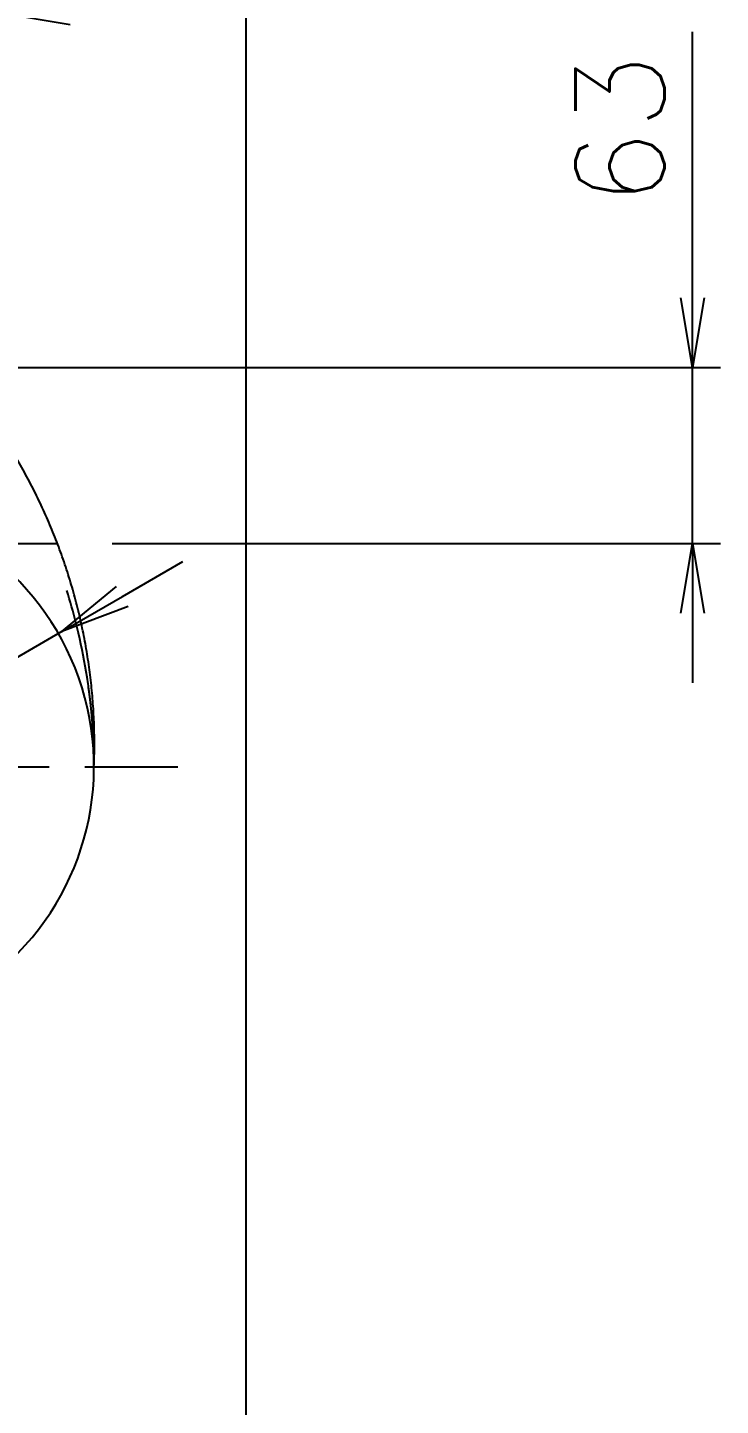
# Model space of a CAD drawing. Extents: x -7647 to -3756, y -5015 to -2358.
# Drawn here: x -4558.3 to -4310, y -3738.9 to -3245.2 of the extents above; entities that cross this region are included whole.
import ezdxf

# ---------------------------------------------------------------- set-up
doc = ezdxf.new("R2010")
doc.units = 0
doc.header["$LTSCALE"] = 4
doc.header["$MEASUREMENT"] = 0
doc.linetypes.add('CENTRE2', pattern=[28.575, 19.05, -3.175, 3.175, -3.175])
doc.layers.get('0').update_dxf_attribs({"linetype": 'CONTINUOUS'})
doc.layers.get('DEFPOINTS').update_dxf_attribs({"linetype": 'CONTINUOUS'})
for name, color, linetype in [('01', 7, 'CONTINUOUS'), ('01CENTER', 5, 'CENTRE2'), ('02', 5, 'CONTINUOUS')]:
    doc.layers.add(name, color=color, linetype=linetype)
doc.styles.add('BIGFONT', font='ROMANS.SHX', dxfattribs={"bigfont": 'bigfont'})
doc.dimstyles.new('L-IN', dxfattribs={"dimscale": 10, "dimtxt": 3.2, "dimasz": 2.5, "dimexe": 1, "dimexo": 1, "dimgap": 1, "dimtad": 1, "dimdec": 0, "dimtxsty": 'BIGFONT', "dimblk": 'YA-IN', "dimblk1": 'OPEN', "dimblk2": 'OPEN', "dimsah": 1, "dimcen": 0, "dimclrd": 256, "dimclre": 256, "dimclrt": 256, "dimazin": 3, "dimtp": 0.1, "dimtm": 0.2, "dimtfac": 0.625, "dimtdec": 0, "dimtmove": 0, "dimatfit": 3, "dimtolj": 1})

# ---------------------------------------------------------------- blocks, each defined once
blk = doc.blocks.new('_OPEN')
at = {"color": 0, "linetype": 'BYBLOCK'}
for p, q in [((-1, 0.167), (0, 0)), ((0, 0), (-1, -0.167)), ((0, 0), (-1, 0))]:
    blk.add_line(p, q, dxfattribs=at)
blk = doc.blocks.new('*D7')
at = {"linetype": 'BYBLOCK'}
for p, q in [((-4790, -3394.39), (-4790, -3150)), ((-4640, -4153.6), (-4640, -3150)), ((-4765, -3160), (-4665, -3160))]:
    blk.add_line(p, q, dxfattribs=at)
at = {"layer": 'DEFPOINTS', "color": 0, "linetype": 'BYBLOCK'}
for p in [(-4640, -3160), (-4790, -3404.39), (-4640, -4163.6)]:
    blk.add_point(p, dxfattribs=at)
at = {"linetype": 'BYBLOCK', "xscale": 25, "yscale": 25, "zscale": 25, "rotation": 180}
blk.add_blockref('_OPEN', (-4790, -3160), dxfattribs=at)
at = {"linetype": 'BYBLOCK', "xscale": 25, "yscale": 25, "zscale": 25}
blk.add_blockref('_OPEN', (-4640, -3160), dxfattribs=at)
at = {"linetype": 'BYBLOCK', "insert": (-4715, -3134), "char_height": 32, "attachment_point": 5, "style": 'BIGFONT'}
blk.add_mtext('\\A1;150', dxfattribs=at)
blk = doc.blocks.new('YA-IN')
at = {"color": 0, "linetype": 'BYBLOCK'}
for p, q in [((0, 0), (-1, 0.167)), ((-1, -0.167), (0, 0)), ((0, 0), (-1, 0))]:
    blk.add_line(p, q, dxfattribs=at)
blk = doc.blocks.new('*D12')
at = {"linetype": 'BYBLOCK'}
for p, q in [((-4692, -3573.96), (-4692, -3230)), ((-4568, -3573.96), (-4568, -3230)), ((-4717, -3240), (-4841.24, -3240)), ((-4568, -3240), (-4692, -3240)), ((-4543, -3240), (-4518, -3240))]:
    blk.add_line(p, q, dxfattribs=at)
at = {"layer": 'DEFPOINTS', "color": 0, "linetype": 'BYBLOCK'}
for p in [(-4568, -3240), (-4692, -3583.96), (-4568, -3583.96)]:
    blk.add_point(p, dxfattribs=at)
at = {"linetype": 'BYBLOCK', "xscale": 25, "yscale": 25, "zscale": 25}
blk.add_blockref('_OPEN', (-4692, -3240), dxfattribs=at)
at = {"linetype": 'BYBLOCK', "xscale": 25, "yscale": 25, "zscale": 25, "rotation": 180}
blk.add_blockref('_OPEN', (-4568, -3240), dxfattribs=at)
at = {"linetype": 'BYBLOCK', "insert": (-4791.62, -3214), "char_height": 32, "attachment_point": 5, "style": 'BIGFONT'}
blk.add_mtext('\\A1;124', dxfattribs=at)
blk = doc.blocks.new('*D11')
at = {"linetype": 'BYBLOCK'}
for p, q in [((-4684.33, 2590.97), (-4662.67, 2603.46)), ((-4705.98, 2578.47), (-4874.02, 2481.53)), ((-4895.67, 2469.03), (-5032.33, 2390.2))]:
    blk.add_line(p, q, dxfattribs=at)
at = {"layer": 'DEFPOINTS', "color": 0, "linetype": 'BYBLOCK'}
for p in [(-4705.98, 2578.47), (-4874.02, 2481.53)]:
    blk.add_point(p, dxfattribs=at)
at = {"linetype": 'BYBLOCK', "xscale": 25, "yscale": 25, "zscale": 25}
for p, rotation in [((-4705.98, 2578.47), 209.9816393688486), ((-4874.02, 2481.53), 29.98163936884868)]:
    blk.add_blockref('_OPEN', p, dxfattribs=dict(at, rotation=rotation))
at = {"linetype": 'BYBLOCK', "insert": (-4987.82, 2445.89), "char_height": 32, "attachment_point": 5, "rotation": 29.9816, "style": 'BIGFONT'}
blk.add_mtext('\\A1;∅194', dxfattribs=at)
blk = doc.blocks.new('*D14')
at = {"linetype": 'BYBLOCK'}
for p, q in [((-4480, -3502), (-4480, -3406.71)), ((-5008.4, -3527), (-4470, -3527)), ((-4480, -3590), (-4480, -3527)), ((-4687.98, -3590), (-4470, -3590)), ((-4480, -3615), (-4480, -3640))]:
    blk.add_line(p, q, dxfattribs=at)
at = {"layer": 'DEFPOINTS', "color": 0, "linetype": 'BYBLOCK'}
for p in [(-5018.4, -3527), (-4480, -3527), (-4697.98, -3590)]:
    blk.add_point(p, dxfattribs=at)
at = {"linetype": 'BYBLOCK', "xscale": 25, "yscale": 25, "zscale": 25}
for p, rotation in [((-4480, -3527), 270), ((-4480, -3590), 90)]:
    blk.add_blockref('_OPEN', p, dxfattribs=dict(at, rotation=rotation))
at = {"linetype": 'BYBLOCK', "insert": (-4506, -3441.86), "char_height": 32, "attachment_point": 5, "rotation": 90, "style": 'BIGFONT'}
blk.add_mtext('\\A1;63', dxfattribs=at)

msp = doc.modelspace()

# ---------------------------------------------------------------- linework, layer by layer
at = {"layer": '01', "linetype": 'CONTINUOUS'}
msp.add_arc((-4630, -3510), 95.5, 308.9227671, 231.0772329, dxfattribs=at)
for points, knots in [([(-4534.5, -3510), (-4534.45605, -3508.74855), (-4534.36813, -3506.24492), (-4534.32574, -3502.48611), (-4534.3489, -3498.72516), (-4534.44412, -3494.96312), (-4534.60968, -3491.2014), (-4534.84608, -3487.44131), (-4535.15316, -3483.68419), (-4535.53091, -3479.93136), (-4535.97927, -3476.18416), (-4536.49814, -3472.44391), (-4537.08741, -3468.71194), (-4537.74693, -3464.98956), (-4538.47654, -3461.27811), (-4539.27605, -3457.57891), (-4540.14524, -3453.89325), (-4541.08387, -3450.22247), (-4542.09167, -3446.56786), (-4543.16836, -3442.93072), (-4544.31363, -3439.31235), (-4545.52712, -3435.71404), (-4546.80849, -3432.13708), (-4548.15734, -3428.58273), (-4549.57326, -3425.05227), (-4551.05582, -3421.54697), (-4552.60457, -3418.06807), (-4554.21901, -3414.61682), (-4555.89864, -3411.19445), (-4557.64294, -3407.8022), (-4559.45135, -3404.44127), (-4561.32334, -3401.1129), (-4563.25811, -3397.81816), (-4565.25581, -3394.55874), (-4566.86655, -3392.03363), (-4567.81271, -3390.59648), (-4568.05779, -3390.22422)], [0, 0, 0, 0, 3.756566985, 7.515279713, 11.276137372, 15.039139171, 18.804284316, 22.571571983, 26.341001362, 30.112571668, 33.88628209, 37.662131788, 41.440119944, 45.220245762, 49.002508429, 52.786907142, 56.573441117, 60.362109585, 64.152911734, 67.945846762, 71.740913886, 75.538112324, 79.337441249, 83.138899849, 86.942487332, 90.748202909, 94.55604578, 98.366015166, 102.178110308, 105.992330421, 109.808674703, 113.627142372, 117.447732665, 121.270444784, 125.095277931, 126.432368812, 126.432368812, 126.432368812, 126.432368812]), ([(-4540.0138, -3462.19965), (-4540.32166, -3460.912), (-4541.55204, -3455.76578), (-4543.07396, -3450.69662), (-4544.21508, -3446.89583)], [0, 0, 0, 0, 3.971424187, 15.872177009, 15.872177009, 15.872177009, 15.872177009]), ([(-4536.50513, -3481.04101), (-4536.65136, -3480.0184), (-4537.55588, -3473.69283), (-4538.89291, -3467.44088), (-4540.01379, -3462.19965)], [0, 0, 0, 0, 3.098767224, 19.167996253, 19.167996253, 19.167996253, 19.167996253]), ([(-4534.5, -3509.99951), (-4534.49977, -3509.97069), (-4534.49932, -3509.91315), (-4534.49871, -3509.82697), (-4534.49813, -3509.74105), (-4534.4976, -3509.6554), (-4534.4971, -3509.57001), (-4534.49665, -3509.48488), (-4534.49625, -3509.40001), (-4534.49588, -3509.3154), (-4534.49556, -3509.23104), (-4534.49527, -3509.14694), (-4534.49503, -3509.06309), (-4534.49482, -3508.97948), (-4534.49465, -3508.89613), (-4534.49453, -3508.81302), (-4534.49444, -3508.73015), (-4534.49439, -3508.64753), (-4534.49438, -3508.56515), (-4534.4944, -3508.483), (-4534.49447, -3508.4011), (-4534.49457, -3508.31943), (-4534.49471, -3508.23799), (-4534.49488, -3508.15678), (-4534.49509, -3508.0758), (-4534.49533, -3507.99505), (-4534.49561, -3507.91452), (-4534.49593, -3507.83422), (-4534.49628, -3507.75414), (-4534.49666, -3507.67428), (-4534.49708, -3507.59464), (-4534.49753, -3507.51522), (-4534.49802, -3507.43601), (-4534.49854, -3507.35701), (-4534.49909, -3507.27822), (-4534.49968, -3507.19965), (-4534.5003, -3507.12128), (-4534.50095, -3507.04311), (-4534.50163, -3506.96515), (-4534.50234, -3506.88739), (-4534.50309, -3506.80983), (-4534.50386, -3506.73247), (-4534.50467, -3506.6553), (-4534.50551, -3506.57833), (-4534.50638, -3506.50155), (-4534.50728, -3506.42496), (-4534.50821, -3506.34856), (-4534.50916, -3506.27235), (-4534.51015, -3506.19632), (-4534.51117, -3506.12048), (-4534.51222, -3506.04482), (-4534.51329, -3505.96933), (-4534.5144, -3505.89403), (-4534.51553, -3505.81889), (-4534.51669, -3505.74394), (-4534.51788, -3505.66915), (-4534.5191, -3505.59454), (-4534.52034, -3505.52009), (-4534.52162, -3505.44581), (-4534.52292, -3505.3717), (-4534.52424, -3505.29775), (-4534.5256, -3505.22396), (-4534.52698, -3505.15032), (-4534.52839, -3505.07685), (-4534.52982, -3505.00353), (-4534.53128, -3504.93037), (-4534.53277, -3504.85735), (-4534.53428, -3504.78449), (-4534.53582, -3504.71177), (-4534.53739, -3504.6392), (-4534.53898, -3504.56678), (-4534.54059, -3504.49449), (-4534.54224, -3504.42235), (-4534.5439, -3504.35035), (-4534.54559, -3504.27848), (-4534.54731, -3504.20675), (-4534.54905, -3504.13515), (-4534.55082, -3504.06368), (-4534.55261, -3503.99235), (-4534.55443, -3503.92114), (-4534.55627, -3503.85005), (-4534.55813, -3503.77909), (-4534.56002, -3503.70826), (-4534.56193, -3503.63754), (-4534.56387, -3503.56694), (-4534.56583, -3503.49646), (-4534.56781, -3503.42609), (-4534.56982, -3503.35583), (-4534.57185, -3503.28569), (-4534.57391, -3503.21565), (-4534.57599, -3503.14573), (-4534.57809, -3503.0759), (-4534.58021, -3503.00618), (-4534.58236, -3502.93657), (-4534.58453, -3502.86705), (-4534.58673, -3502.79763), (-4534.58895, -3502.72831), (-4534.59119, -3502.65908), (-4534.59345, -3502.58995), (-4534.59574, -3502.5209), (-4534.59805, -3502.45194), (-4534.60038, -3502.38307), (-4534.60274, -3502.31429), (-4534.60511, -3502.24559), (-4534.60752, -3502.17697), (-4534.60994, -3502.10843), (-4534.61239, -3502.03997), (-4534.61485, -3501.97158), (-4534.61735, -3501.90327), (-4534.61986, -3501.83503), (-4534.6224, -3501.76686), (-4534.62496, -3501.69876), (-4534.62754, -3501.63072), (-4534.63014, -3501.56275), (-4534.63277, -3501.49484), (-4534.63542, -3501.427), (-4534.63809, -3501.35921), (-4534.64078, -3501.29148), (-4534.6435, -3501.22381), (-4534.64624, -3501.15619), (-4534.649, -3501.08862), (-4534.65179, -3501.02112), (-4534.65459, -3500.95366), (-4534.65742, -3500.88626), (-4534.66027, -3500.81892), (-4534.66314, -3500.75163), (-4534.66604, -3500.6844), (-4534.66896, -3500.61723), (-4534.67189, -3500.55011), (-4534.67485, -3500.48304), (-4534.67784, -3500.41604), (-4534.68084, -3500.34908), (-4534.68386, -3500.28219), (-4534.68691, -3500.21535), (-4534.68998, -3500.14856), (-4534.69307, -3500.08184), (-4534.69618, -3500.01517), (-4534.69931, -3499.94855), (-4534.70246, -3499.882), (-4534.70564, -3499.8155), (-4534.70883, -3499.74905), (-4534.71205, -3499.68267), (-4534.71528, -3499.61634), (-4534.71854, -3499.55007), (-4534.72182, -3499.48385), (-4534.72512, -3499.4177), (-4534.72844, -3499.3516), (-4534.73178, -3499.28556), (-4534.73513, -3499.21957), (-4534.73851, -3499.15365), (-4534.74192, -3499.08778), (-4534.74534, -3499.02197), (-4534.74878, -3498.95622), (-4534.75224, -3498.89052), (-4534.75572, -3498.82489), (-4534.75922, -3498.75931), (-4534.76274, -3498.6938), (-4534.76628, -3498.62834), (-4534.76984, -3498.56294), (-4534.77342, -3498.49759), (-4534.77701, -3498.43231), (-4534.78063, -3498.36709), (-4534.78427, -3498.30192), (-4534.78793, -3498.23682), (-4534.7916, -3498.17177), (-4534.7953, -3498.10678), (-4534.79901, -3498.04186), (-4534.80274, -3497.97699), (-4534.80649, -3497.91218), (-4534.81027, -3497.84743), (-4534.81405, -3497.78275), (-4534.81786, -3497.71812), (-4534.82169, -3497.65355), (-4534.82553, -3497.58904), (-4534.8294, -3497.5246), (-4534.83328, -3497.46021), (-4534.83718, -3497.39588), (-4534.8411, -3497.33162), (-4534.84503, -3497.26741), (-4534.84899, -3497.20327), (-4534.85296, -3497.13918), (-4534.85695, -3497.07516), (-4534.86096, -3497.0112), (-4534.86499, -3496.9473), (-4534.86903, -3496.88346), (-4534.87309, -3496.81968), (-4534.87717, -3496.75597), (-4534.88127, -3496.69231), (-4534.88538, -3496.62872), (-4534.88951, -3496.56519), (-4534.89366, -3496.50172), (-4534.89783, -3496.43831), (-4534.90201, -3496.37497), (-4534.90621, -3496.31168), (-4534.91043, -3496.24846), (-4534.91466, -3496.18531), (-4534.91891, -3496.12221), (-4534.92318, -3496.05918), (-4534.92746, -3495.99621), (-4534.93176, -3495.9333), (-4534.93608, -3495.87045), (-4534.94041, -3495.80767), (-4534.94476, -3495.74495), (-4534.94913, -3495.6823), (-4534.95351, -3495.6197), (-4534.95791, -3495.55717), (-4534.96232, -3495.49471), (-4534.96675, -3495.43231), (-4534.9712, -3495.36997), (-4534.97566, -3495.30769), (-4534.98014, -3495.24548), (-4534.98463, -3495.18334), (-4534.98914, -3495.12126), (-4534.99367, -3495.05924), (-4534.99821, -3494.99729), (-4535.00276, -3494.9354), (-4535.00733, -3494.87358), (-4535.01192, -3494.81182), (-4535.01652, -3494.75012), (-4535.02113, -3494.68849), (-4535.02576, -3494.62693), (-4535.03041, -3494.56543), (-4535.03507, -3494.504), (-4535.03974, -3494.44263), (-4535.04443, -3494.38133), (-4535.04914, -3494.32009), (-4535.05386, -3494.25892), (-4535.05859, -3494.19781), (-4535.06334, -3494.13677), (-4535.0681, -3494.0758), (-4535.07288, -3494.01489), (-4535.07766, -3493.95405), (-4535.08247, -3493.89328), (-4535.08729, -3493.83257), (-4535.09212, -3493.77192), (-4535.09696, -3493.71135), (-4535.10182, -3493.65084), (-4535.1067, -3493.5904), (-4535.11158, -3493.53002), (-4535.11648, -3493.46971), (-4535.1214, -3493.40947), (-4535.12632, -3493.3493), (-4535.13126, -3493.28919), (-4535.13622, -3493.22915), (-4535.14118, -3493.16918), (-4535.14616, -3493.10928), (-4535.15115, -3493.04944), (-4535.15616, -3492.98967), (-4535.16117, -3492.92997), (-4535.1662, -3492.87034), (-4535.17125, -3492.81078), (-4535.1763, -3492.75128), (-4535.18137, -3492.69185), (-4535.18645, -3492.63249), (-4535.19154, -3492.5732), (-4535.19665, -3492.51398), (-4535.20177, -3492.45482), (-4535.2069, -3492.39574), (-4535.21204, -3492.33672), (-4535.21719, -3492.27777), (-4535.22235, -3492.21889), (-4535.22753, -3492.16008), (-4535.23272, -3492.10133), (-4535.23792, -3492.04266), (-4535.24313, -3491.98405), (-4535.24835, -3491.92552), (-4535.25359, -3491.86705), (-4535.25883, -3491.80865), (-4535.26409, -3491.75033), (-4535.26936, -3491.69207), (-4535.27464, -3491.63388), (-4535.27993, -3491.57576), (-4535.28523, -3491.51771), (-4535.29054, -3491.45973), (-4535.29587, -3491.40182), (-4535.3012, -3491.34398), (-4535.30654, -3491.28621), (-4535.3119, -3491.2285), (-4535.31726, -3491.17087), (-4535.32264, -3491.11331), (-4535.32803, -3491.05582), (-4535.33342, -3490.9984), (-4535.33883, -3490.94105), (-4535.34425, -3490.88377), (-4535.34967, -3490.82656), (-4535.35511, -3490.76942), (-4535.36056, -3490.71236), (-4535.36601, -3490.65536), (-4535.37148, -3490.59843), (-4535.37695, -3490.54158), (-4535.38244, -3490.48479), (-4535.38793, -3490.42808), (-4535.39344, -3490.37144), (-4535.39895, -3490.31487), (-4535.40448, -3490.25836), (-4535.41001, -3490.20194), (-4535.41555, -3490.14558), (-4535.4211, -3490.08929), (-4535.42666, -3490.03308), (-4535.43223, -3489.97694), (-4535.4378, -3489.92086), (-4535.44339, -3489.86486), (-4535.44898, -3489.80894), (-4535.45459, -3489.75308), (-4535.4602, -3489.6973), (-4535.46582, -3489.64159), (-4535.47145, -3489.58595), (-4535.47709, -3489.53038), (-4535.48273, -3489.47488), (-4535.48838, -3489.41946), (-4535.49404, -3489.36411), (-4535.49971, -3489.30883), (-4535.50539, -3489.25363), (-4535.51108, -3489.1985), (-4535.51677, -3489.14344), (-4535.52247, -3489.08845), (-4535.52818, -3489.03353), (-4535.53389, -3488.97869), (-4535.53962, -3488.92392), (-4535.54535, -3488.86923), (-4535.55109, -3488.81461), (-4535.55683, -3488.76006), (-4535.56258, -3488.70558), (-4535.56834, -3488.65118), (-4535.57411, -3488.59685), (-4535.57988, -3488.5426), (-4535.58566, -3488.48842), (-4535.59145, -3488.43431), (-4535.59724, -3488.38027), (-4535.60304, -3488.32631), (-4535.60885, -3488.27243), (-4535.61467, -3488.21862), (-4535.62049, -3488.16488), (-4535.62631, -3488.11121), (-4535.63214, -3488.05762), (-4535.63798, -3488.00411), (-4535.64383, -3487.95067), (-4535.64968, -3487.8973), (-4535.65554, -3487.84401), (-4535.6614, -3487.79079), (-4535.66727, -3487.73765), (-4535.67314, -3487.68458), (-4535.67902, -3487.63159), (-4535.68491, -3487.57867), (-4535.6908, -3487.52583), (-4535.6967, -3487.47306), (-4535.7026, -3487.42036), (-4535.70851, -3487.36775), (-4535.71442, -3487.3152), (-4535.72034, -3487.26274), (-4535.72626, -3487.21034), (-4535.73219, -3487.15803), (-4535.73812, -3487.10579), (-4535.74406, -3487.05362), (-4535.75, -3487.00153), (-4535.75595, -3486.94952), (-4535.7619, -3486.89759), (-4535.76786, -3486.84573), (-4535.77382, -3486.79395), (-4535.77979, -3486.74224), (-4535.78576, -3486.69062), (-4535.79173, -3486.63907), (-4535.79771, -3486.5876), (-4535.80369, -3486.53621), (-4535.80967, -3486.48489), (-4535.81566, -3486.43366), (-4535.82166, -3486.3825), (-4535.82765, -3486.33142), (-4535.83365, -3486.28041), (-4535.83966, -3486.22949), (-4535.84566, -3486.17865), (-4535.85167, -3486.12788), (-4535.85769, -3486.07719), (-4535.8637, -3486.02659), (-4535.86972, -3485.97606), (-4535.87575, -3485.92561), (-4535.88177, -3485.87524), (-4535.8878, -3485.82495), (-4535.89383, -3485.77476), (-4535.89986, -3485.72468), (-4535.90588, -3485.67474), (-4535.9119, -3485.62495), (-4535.9179, -3485.57535), (-4535.9239, -3485.52594), (-4535.92988, -3485.47676), (-4535.93584, -3485.42783), (-4535.94178, -3485.37917), (-4535.94769, -3485.3308), (-4535.95358, -3485.28275), (-4535.95944, -3485.23503), (-4535.96526, -3485.18767), (-4535.97105, -3485.14069), (-4535.9768, -3485.09412), (-4535.9825, -3485.04797), (-4535.98817, -3485.00227), (-4535.99378, -3484.95703), (-4535.99934, -3484.9123), (-4536.00485, -3484.86807), (-4536.0103, -3484.82436), (-4536.0157, -3484.78114), (-4536.02105, -3484.73839), (-4536.02636, -3484.69609), (-4536.03162, -3484.65418), (-4536.03684, -3484.61265), (-4536.04203, -3484.57146), (-4536.04719, -3484.53057), (-4536.05232, -3484.48997), (-4536.05743, -3484.4496), (-4536.06252, -3484.40945), (-4536.06759, -3484.36948), (-4536.07265, -3484.32968), (-4536.0777, -3484.29004), (-4536.08273, -3484.25055), (-4536.08775, -3484.21121), (-4536.09276, -3484.17203), (-4536.09776, -3484.133), (-4536.10275, -3484.09412), (-4536.10772, -3484.0554), (-4536.11268, -3484.01682), (-4536.11763, -3483.97838), (-4536.12257, -3483.9401), (-4536.1275, -3483.90196), (-4536.13241, -3483.86397), (-4536.13731, -3483.82611), (-4536.14221, -3483.78841), (-4536.14709, -3483.75084), (-4536.15195, -3483.71341), (-4536.15681, -3483.67612), (-4536.16165, -3483.63897), (-4536.16649, -3483.60196), (-4536.17131, -3483.56508), (-4536.17612, -3483.52833), (-4536.18092, -3483.49172), (-4536.18571, -3483.45524), (-4536.19049, -3483.4189), (-4536.19525, -3483.38268), (-4536.20001, -3483.34659), (-4536.20475, -3483.31063), (-4536.20949, -3483.2748), (-4536.21421, -3483.23909), (-4536.21892, -3483.20351), (-4536.22363, -3483.16806), (-4536.22832, -3483.13272), (-4536.233, -3483.09751), (-4536.23767, -3483.06242), (-4536.24233, -3483.02745), (-4536.24698, -3482.99259), (-4536.25162, -3482.95786), (-4536.25625, -3482.92324), (-4536.26088, -3482.88874), (-4536.26549, -3482.85435), (-4536.27009, -3482.82008), (-4536.27468, -3482.78592), (-4536.27926, -3482.75187), (-4536.28383, -3482.71793), (-4536.28839, -3482.6841), (-4536.29295, -3482.65038), (-4536.29749, -3482.61678), (-4536.30202, -3482.58327), (-4536.30655, -3482.54988), (-4536.31106, -3482.51659), (-4536.31557, -3482.4834), (-4536.32007, -3482.45032), (-4536.32455, -3482.41734), (-4536.32903, -3482.38447), (-4536.3335, -3482.35169), (-4536.33796, -3482.31902), (-4536.34242, -3482.28645), (-4536.34686, -3482.254), (-4536.35128, -3482.22169), (-4536.35569, -3482.18953), (-4536.36008, -3482.15755), (-4536.36445, -3482.12576), (-4536.36879, -3482.0942), (-4536.3731, -3482.06288), (-4536.37738, -3482.03182), (-4536.38163, -3482.00105), (-4536.38584, -3481.97058), (-4536.39, -3481.94044), (-4536.39413, -3481.91065), (-4536.3982, -3481.88123), (-4536.40223, -3481.8522), (-4536.4062, -3481.82358), (-4536.41011, -3481.79539), (-4536.41397, -3481.76764), (-4536.41777, -3481.74034), (-4536.42151, -3481.7135), (-4536.42518, -3481.68713), (-4536.42879, -3481.66123), (-4536.43234, -3481.63581), (-4536.43583, -3481.61087), (-4536.43925, -3481.58641), (-4536.4426, -3481.56241), (-4536.4459, -3481.53885), (-4536.44915, -3481.51571), (-4536.45233, -3481.49297), (-4536.45547, -3481.4706), (-4536.45856, -3481.4486), (-4536.4616, -3481.42693), (-4536.4646, -3481.40559), (-4536.46756, -3481.38458), (-4536.47047, -3481.36389), (-4536.47334, -3481.34355), (-4536.47615, -3481.32357), (-4536.47892, -3481.30396), (-4536.48163, -3481.28473), (-4536.48429, -3481.26591), (-4536.48689, -3481.2475), (-4536.48943, -3481.22952), (-4536.4919, -3481.212), (-4536.49431, -3481.19498), (-4536.49664, -3481.1785), (-4536.49889, -3481.16262), (-4536.50104, -3481.14738), (-4536.5031, -3481.13284), (-4536.50507, -3481.119), (-4536.50693, -3481.10588), (-4536.50868, -3481.0935), (-4536.51032, -3481.08194), (-4536.51182, -3481.07135), (-4536.51315, -3481.06196), (-4536.51427, -3481.0541), (-4536.51512, -3481.04811), (-4536.51564, -3481.04445), (-4536.51587, -3481.04283), (-4536.51591, -3481.0425)], [0, 0, 0, 0, 0.086451844, 0.172635369, 0.258552433, 0.344204897, 0.429594621, 0.514723464, 0.599593287, 0.684205948, 0.768563308, 0.852667226, 0.936519562, 1.020122172, 1.103476885, 1.186585553, 1.269450038, 1.352072207, 1.434453921, 1.516597046, 1.598503443, 1.680174978, 1.761613513, 1.842820912, 1.923799038, 2.004549753, 2.085074922, 2.165376406, 2.245456069, 2.325315769, 2.404957356, 2.484382691, 2.563593635, 2.642592048, 2.721379791, 2.799958724, 2.878330708, 2.956497603, 3.03446127, 3.112223569, 3.189786361, 3.267151504, 3.34432086, 3.421296288, 3.498079648, 3.574672801, 3.651077605, 3.727295921, 3.803329609, 3.879180528, 3.954850537, 4.030341497, 4.105655266, 4.180793705, 4.255758672, 4.330552027, 4.405175629, 4.479631337, 4.55392101, 4.628046509, 4.702009691, 4.775812415, 4.849456541, 4.922943928, 4.996276434, 5.069455918, 5.142484239, 5.215363256, 5.288094827, 5.360680811, 5.433123067, 5.505423453, 5.577583827, 5.649606049, 5.721491976, 5.793243467, 5.86486238, 5.936350573, 6.007709905, 6.078942234, 6.150049418, 6.221033314, 6.291895782, 6.362638679, 6.433263863, 6.503773191, 6.574168523, 6.644451714, 6.714624625, 6.784689111, 6.854647031, 6.924500242, 6.994250602, 7.063899968, 7.133450199, 7.202903151, 7.272260681, 7.341524647, 7.410696907, 7.479779317, 7.548773735, 7.617682018, 7.686506023, 7.755247607, 7.823908627, 7.892490939, 7.960996402, 8.029426871, 8.097784203, 8.166070255, 8.234286884, 8.302435947, 8.370519299, 8.438538797, 8.506496298, 8.574393658, 8.642232734, 8.710015381, 8.777743376, 8.845417417, 8.913037425, 8.980603307, 9.048114971, 9.115572322, 9.182975268, 9.250323716, 9.317617571, 9.384856741, 9.452041132, 9.51917065, 9.586245202, 9.653264695, 9.720229035, 9.787138127, 9.85399188, 9.920790198, 9.987532988, 10.054220157, 10.120851611, 10.187427256, 10.253946997, 10.320410742, 10.386818397, 10.453169866, 10.519465058, 10.585703877, 10.651886229, 10.718012022, 10.78408116, 10.850093549, 10.916049097, 10.981947707, 11.047789287, 11.113573743, 11.179300979, 11.244970903, 11.310583419, 11.376138434, 11.441635853, 11.507075582, 11.572457527, 11.637781594, 11.703047688, 11.768255716, 11.833405582, 11.898497192, 11.963530453, 12.028505269, 12.093421547, 12.158279192, 12.223078109, 12.287818205, 12.352499384, 12.417121553, 12.481684617, 12.546188482, 12.610633053, 12.675018236, 12.739343936, 12.803610059, 12.867816511, 12.931963196, 12.996050021, 13.060076891, 13.124043712, 13.187950389, 13.251796827, 13.315582933, 13.379308612, 13.442973769, 13.50657831, 13.57012214, 13.633605165, 13.697027291, 13.760388422, 13.823688466, 13.886927326, 13.95010491, 14.013221121, 14.076275867, 14.139269052, 14.202200583, 14.265070364, 14.327878301, 14.39062428, 14.453308035, 14.51592943, 14.578488365, 14.640984738, 14.703418452, 14.765789405, 14.828097497, 14.890342628, 14.952524698, 15.014643607, 15.076699253, 15.138691538, 15.20062036, 15.262485618, 15.324287213, 15.386025043, 15.447699009, 15.509309009, 15.570854942, 15.632336709, 15.693754207, 15.755107336, 15.816395995, 15.877620083, 15.938779499, 15.999874143, 16.060903912, 16.121868705, 16.182768422, 16.243602961, 16.30437222, 16.365076099, 16.425714495, 16.486287306, 16.546794327, 16.607235403, 16.66761046, 16.727919424, 16.788162223, 16.848338782, 16.908449028, 16.968492887, 17.028470286, 17.08838115, 17.148225407, 17.20800298, 17.267713798, 17.327357786, 17.386934869, 17.446444973, 17.505888025, 17.56526395, 17.624572673, 17.68381412, 17.742988217, 17.802094889, 17.861134062, 17.92010566, 17.979009609, 18.037845835, 18.096614262, 18.155314816, 18.213947421, 18.272512003, 18.331008487, 18.389436797, 18.447796858, 18.506088596, 18.564311934, 18.622466797, 18.680553111, 18.738570799, 18.796519786, 18.854399997, 18.912211355, 18.969953786, 19.027627213, 19.08523156, 19.142766752, 19.200232714, 19.257629367, 19.314956638, 19.37221445, 19.429402726, 19.486521391, 19.543570368, 19.600549581, 19.657458953, 19.714298409, 19.771067871, 19.827767263, 19.884396508, 19.940955531, 19.997444253, 20.053862599, 20.110210491, 20.166487853, 20.222694608, 20.278830678, 20.334895986, 20.390890456, 20.44681401, 20.502666571, 20.558448061, 20.614158404, 20.669797521, 20.725365334, 20.780861768, 20.836286743, 20.891640182, 20.946922008, 21.002132141, 21.057270505, 21.112337021, 21.167331612, 21.222254198, 21.277104702, 21.331883045, 21.386589149, 21.441222935, 21.495784325, 21.55027324, 21.604689601, 21.65903333, 21.713304347, 21.767502573, 21.82162793, 21.875680338, 21.929659717, 21.983565989, 22.037399074, 22.091158891, 22.144845363, 22.198458407, 22.251997945, 22.305463897, 22.358856182, 22.41217472, 22.465419431, 22.518590234, 22.571687049, 22.624709794, 22.677658389, 22.730532752, 22.783332803, 22.83605846, 22.888709642, 22.941286267, 22.993788254, 23.046215167, 23.098566191, 23.150841202, 23.203040086, 23.255162729, 23.307209014, 23.359178825, 23.411072043, 23.462888551, 23.514628228, 23.566290953, 23.617876603, 23.669385056, 23.720816185, 23.772169865, 23.823445969, 23.874644367, 23.925764929, 23.976807523, 24.027772017, 24.078658273, 24.129466157, 24.18019553, 24.23084582, 24.281405859, 24.33185357, 24.382166384, 24.432321737, 24.482297075, 24.532069845, 24.581617502, 24.630917509, 24.679947334, 24.728684451, 24.777106342, 24.825190496, 24.872914409, 24.920255586, 24.967191538, 25.013699786, 25.059757857, 25.105343287, 25.150433623, 25.195006421, 25.239050359, 25.282590436, 25.325659056, 25.368288608, 25.41051147, 25.452360009, 25.49386658, 25.535063524, 25.575983171, 25.616657837, 25.657119825, 25.697401248, 25.737522871, 25.777487426, 25.81729604, 25.856949839, 25.896449947, 25.935797486, 25.974993578, 26.01403934, 26.052935891, 26.091684345, 26.130285816, 26.168741415, 26.207052251, 26.24521943, 26.283244057, 26.321127233, 26.358870058, 26.396473628, 26.433939038, 26.471267377, 26.508459734, 26.545517194, 26.582440837, 26.619231741, 26.655890981, 26.692419625, 26.728818742, 26.765089392, 26.801232633, 26.837249518, 26.873141094, 26.908908404, 26.944552485, 26.980074368, 27.015475079, 27.050755637, 27.085917052, 27.12096033, 27.155886468, 27.190696454, 27.225391269, 27.259971884, 27.294439259, 27.328794346, 27.363038084, 27.397171401, 27.431195212, 27.465110419, 27.498917908, 27.532618552, 27.566213205, 27.599702704, 27.633087866, 27.666369488, 27.699548345, 27.732625186, 27.765600736, 27.798474777, 27.831234741, 27.863859201, 27.896326552, 27.928615201, 27.960703569, 27.992570091, 28.024193214, 28.055551405, 28.086623144, 28.117386929, 28.14782128, 28.177904733, 28.20761585, 28.236933219, 28.265834468, 28.294297507, 28.322313619, 28.349875409, 28.37697546, 28.403606328, 28.429760539, 28.455430583, 28.480609274, 28.505301849, 28.529528804, 28.553311431, 28.576670836, 28.599627903, 28.622203247, 28.644417164, 28.666289558, 28.687838941, 28.709066826, 28.72996044, 28.750506474, 28.770691437, 28.79050154, 28.809922549, 28.828939588, 28.847536883, 28.865697423, 28.883402081, 28.900614583, 28.917279039, 28.933338057, 28.948733489, 28.963428798, 28.977412364, 28.9906706, 29.003181455, 29.014903753, 29.025704559, 29.035286172, 29.043347967, 29.04952982, 29.053426543, 29.054429126, 29.054429126, 29.054429126, 29.054429126])]:
    msp.add_open_spline(points, degree=3, knots=knots, dxfattribs=at)
msp.add_open_spline([(-4536.13395, -3483.84552), (-4536.25768, -3482.91068), (-4536.3814, -3481.97585), (-4536.50513, -3481.04101)], degree=3, dxfattribs=at)
at = {"layer": '01CENTER'}
for p, q in [((-5424.22061, -3430), (-4537.97999, -3430)), ((-4766.41056, -3510), (-4504.40565, -3510))]:
    msp.add_line(p, q, dxfattribs=at)

# ---------------------------------------------------------------- dimensions: what is measured, and where the dimension line sits
at = {"layer": '02'}
dim = msp.add_linear_dim(base=(-4480, -3160), p1=(-4630, -3404.38841), p2=(-4480, -4163.59959), dimstyle='L-IN', dxfattribs=at)
dim.commit()
dim.dimension.update_dxf_attribs({"geometry": '*D7', "text_midpoint": (-4555, -3134), "insert": (160, 0)})
dim = msp.add_linear_dim(base=(-4568, -3240), p1=(-4692, -3583.96327), p2=(-4568, -3583.96327), dimstyle='L-IN', dxfattribs=at)
dim.commit()
dim.dimension.update_dxf_attribs({"geometry": '*D12', "text_midpoint": (-4791.61905, -3240), "dimtype": 160})
dim = msp.add_linear_dim(base=(-4320, -3367), p1=(-4537.97999, -3430), p2=(-4858.4, -3367), angle=90, dimstyle='L-IN', dxfattribs=at)
dim.commit()
dim.dimension.update_dxf_attribs({"geometry": '*D14', "text_midpoint": (-4346, -3441.85714), "insert": (160, 160)})
dim = msp.add_diameter_dim_2p(p1=(-4545.98, -3461.52692), p2=(-4714.02, -3558.47308), dimstyle='L-IN', dxfattribs=at)
dim.commit()
dim.dimension.update_dxf_attribs({"geometry": '*D11', "text_midpoint": (-4814.82751, -3616.63125), "dimtype": 163, "insert": (160, -6040)})

doc.saveas('drawing.dxf')
